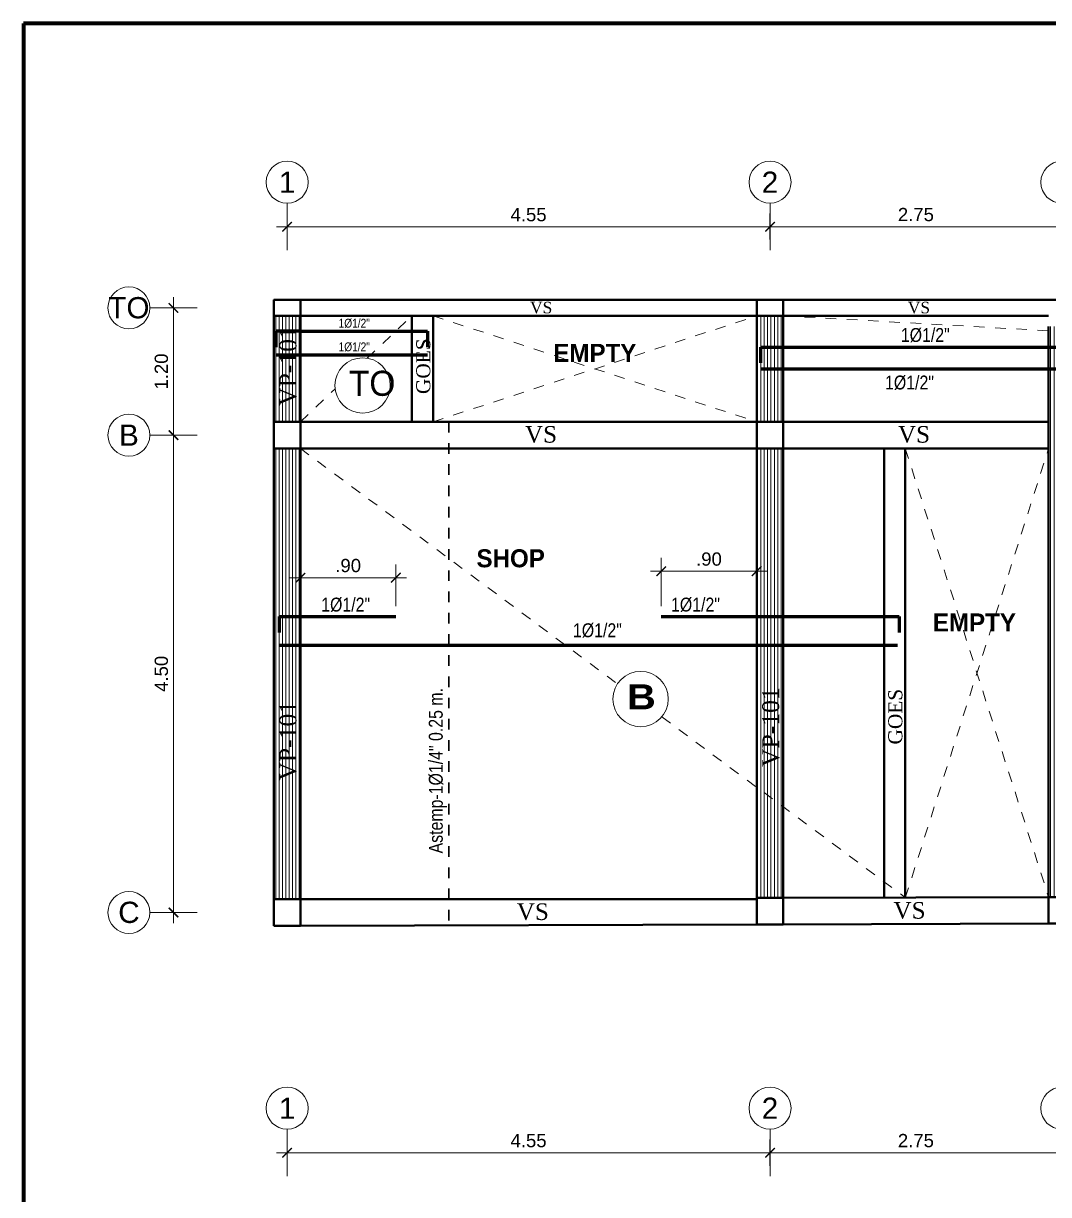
# Model space of a CAD drawing. Header units: millimetres. Extents: x 565 to 912, y 163 to 192.
# Drawn here: x 706.47 to 716.13, y 180.68 to 191.72 of the extents above; entities that cross this region are included whole.
import ezdxf

# ---------------------------------------------------------------- set-up
doc = ezdxf.new("R2010")
doc.units = ezdxf.units.MM
doc.header["$LTSCALE"] = 0.0125
doc.linetypes.add('DASHED2', pattern=[9.525, 6.35, -3.175])
for name, color, linetype, lineweight in [('ACERO', 150, 'Continuous', 60), ('COLUMNAS', 162, 'Continuous', 40), ('COTAS', 9, 'Continuous', 9), ('cotas_v', 130, 'Continuous', 20), ('MARKO', 186, 'Continuous', 80), ('proy', 254, 'Continuous', 0), ('PROYECCCIONES', 9, 'DASHED2', 9), ('PROYECCIONES', 7, 'DASHED2', 30), ('TEXTO', 6, 'Continuous', 15), ('VIGAS', 121, 'Continuous', 40)]:
    doc.layers.add(name, color=color, linetype=linetype, lineweight=lineweight)
doc.layers.add('DETALLES', color=1, linetype='Continuous')
doc.styles.add('ARIAL', font='arial.ttf')
doc.styles.add('NOMBRE-2', font='arial.ttf')
doc.styles.add('op', font='romab___.ttf')
doc.styles.add('TEXTO', font='stylu.ttf')
doc.dimstyles.new('PLANTA', dxfattribs={"dimtxt": 0.125, "dimasz": 0.09, "dimexe": 0.125, "dimexo": 0.1, "dimgap": 0.05, "dimtad": 1, "dimzin": 4, "dimdsep": 46, "dimtxsty": 'NOMBRE-2', "dimblk1": 'ARCHTICK', "dimblk2": 'ARCHTICK', "dimsah": 1, "dimcen": 0, "dimdle": 0.1, "dimclrd": 1, "dimclre": 1, "dimclrt": 256, "dimadec": 0, "dimazin": 0, "dimtfac": 1, "dimtmove": 1, "dimatfit": 3, "dimldrblk": 'ARCHTICK', "dimfxl": 0, "dimtolj": 1, "dimtzin": 0, "dimlwd": 0, "dimlwe": 0, "dimarcsym": 0})
pattern_1 = [(90, (21.27016, 2.200372), (-0.03175, 2e-18), [])]

# ---------------------------------------------------------------- blocks, each defined once
blk = doc.blocks.new('_ARCHTICK')
at = {"color": 0, "linetype": 'ByBlock', "const_width": 0.15}
blk.add_lwpolyline([(-0.5, -0.5), (0.5, 0.5)], dxfattribs=at)
blk = doc.blocks.new('*D347')
at = {"layer": 'COTAS', "color": 1, "lineweight": 0, "transparency": 16777216}
for p, q in [((707.885, 187.937), (707.885, 183.237)), ((708.007, 187.837), (707.76, 187.837)), ((707.785, 183.337), (707.76, 183.337))]:
    blk.add_line(p, q, dxfattribs=at)
at = {"layer": 'Defpoints', "color": 0, "transparency": 16777216}
for p in [(708.107, 187.837), (707.885, 183.337), (707.885, 183.337)]:
    blk.add_point(p, dxfattribs=at)
at = {"layer": 'COTAS', "color": 1, "lineweight": 0, "transparency": 16777216, "xscale": 0.09, "yscale": 0.09, "zscale": 0.09}
for p, rotation in [((707.885, 187.837), 90), ((707.885, 183.337), 270)]:
    blk.add_blockref('_ARCHTICK', p, dxfattribs=dict(at, rotation=rotation))
at = {"layer": 'COTAS', "transparency": 16777216, "insert": (707.771, 185.587), "char_height": 0.125, "attachment_point": 5, "rotation": 90, "style": 'NOMBRE-2'}
blk.add_mtext('\\A1;4.50', dxfattribs=at)
blk = doc.blocks.new('*D348')
at = {"layer": 'COTAS', "color": 1, "lineweight": 0, "transparency": 16777216}
for p, q in [((708.956, 189.68), (708.956, 189.927)), ((713.506, 189.68), (713.506, 189.927)), ((708.856, 189.802), (713.606, 189.802))]:
    blk.add_line(p, q, dxfattribs=at)
at = {"layer": 'Defpoints', "color": 0, "transparency": 16777216}
for p in [(713.506, 189.802), (708.956, 189.58), (713.506, 189.58)]:
    blk.add_point(p, dxfattribs=at)
at = {"layer": 'COTAS', "color": 1, "lineweight": 0, "transparency": 16777216, "xscale": 0.09, "yscale": 0.09, "zscale": 0.09, "rotation": 180}
blk.add_blockref('_ARCHTICK', (708.956, 189.802), dxfattribs=at)
at = {"layer": 'COTAS', "color": 1, "lineweight": 0, "transparency": 16777216, "xscale": 0.09, "yscale": 0.09, "zscale": 0.09}
blk.add_blockref('_ARCHTICK', (713.506, 189.802), dxfattribs=at)
at = {"layer": 'COTAS', "transparency": 16777216, "insert": (711.231, 189.915), "char_height": 0.125, "attachment_point": 5, "style": 'NOMBRE-2'}
blk.add_mtext('\\A1;4.55', dxfattribs=at)
blk = doc.blocks.new('*D349')
at = {"layer": 'COTAS', "color": 1, "lineweight": 0, "transparency": 16777216}
for p, q in [((707.885, 189.137), (707.885, 187.737)), ((708.007, 189.037), (707.76, 189.037)), ((708.007, 187.837), (707.76, 187.837))]:
    blk.add_line(p, q, dxfattribs=at)
at = {"layer": 'Defpoints', "color": 0, "transparency": 16777216}
for p in [(708.107, 189.037), (707.885, 187.837), (708.107, 187.837)]:
    blk.add_point(p, dxfattribs=at)
at = {"layer": 'COTAS', "color": 1, "lineweight": 0, "transparency": 16777216, "xscale": 0.09, "yscale": 0.09, "zscale": 0.09}
for p, rotation in [((707.885, 189.037), 90), ((707.885, 187.837), 270)]:
    blk.add_blockref('_ARCHTICK', p, dxfattribs=dict(at, rotation=rotation))
at = {"layer": 'COTAS', "transparency": 16777216, "insert": (707.771, 188.437), "char_height": 0.125, "attachment_point": 5, "rotation": 90, "style": 'NOMBRE-2'}
blk.add_mtext('\\A1;1.20', dxfattribs=at)
blk = doc.blocks.new('*D350')
at = {"layer": 'COTAS', "color": 1, "lineweight": 0, "transparency": 16777216}
for p, q in [((713.506, 189.68), (713.506, 189.927)), ((716.256, 189.902), (716.256, 189.927)), ((713.406, 189.802), (716.356, 189.802))]:
    blk.add_line(p, q, dxfattribs=at)
at = {"layer": 'Defpoints', "color": 0, "transparency": 16777216}
for p in [(716.256, 189.802), (716.256, 189.802), (713.506, 189.58)]:
    blk.add_point(p, dxfattribs=at)
at = {"layer": 'COTAS', "color": 1, "lineweight": 0, "transparency": 16777216, "xscale": 0.09, "yscale": 0.09, "zscale": 0.09, "rotation": 180}
blk.add_blockref('_ARCHTICK', (713.506, 189.802), dxfattribs=at)
at = {"layer": 'COTAS', "color": 1, "lineweight": 0, "transparency": 16777216, "xscale": 0.09, "yscale": 0.09, "zscale": 0.09}
blk.add_blockref('_ARCHTICK', (716.256, 189.802), dxfattribs=at)
at = {"layer": 'COTAS', "transparency": 16777216, "insert": (714.881, 189.916), "char_height": 0.125, "attachment_point": 5, "style": 'NOMBRE-2'}
blk.add_mtext('\\A1;2.75', dxfattribs=at)
blk = doc.blocks.new('*D283')
at = {"layer": 'COTAS', "color": 1, "lineweight": 0, "transparency": 16777216}
for p, q in [((713.506, 180.95), (713.506, 181.197)), ((716.256, 181.172), (716.256, 181.197)), ((713.406, 181.072), (716.356, 181.072))]:
    blk.add_line(p, q, dxfattribs=at)
at = {"layer": 'Defpoints', "color": 0, "transparency": 16777216}
for p in [(716.256, 181.072), (716.256, 181.072), (713.506, 180.85)]:
    blk.add_point(p, dxfattribs=at)
at = {"layer": 'COTAS', "color": 1, "lineweight": 0, "transparency": 16777216, "xscale": 0.09, "yscale": 0.09, "zscale": 0.09, "rotation": 180}
blk.add_blockref('_ARCHTICK', (713.506, 181.072), dxfattribs=at)
at = {"layer": 'COTAS', "color": 1, "lineweight": 0, "transparency": 16777216, "xscale": 0.09, "yscale": 0.09, "zscale": 0.09}
blk.add_blockref('_ARCHTICK', (716.256, 181.072), dxfattribs=at)
at = {"layer": 'COTAS', "transparency": 16777216, "insert": (714.881, 181.186), "char_height": 0.125, "attachment_point": 5, "style": 'NOMBRE-2'}
blk.add_mtext('\\A1;2.75', dxfattribs=at)
blk = doc.blocks.new('*D284')
at = {"layer": 'COTAS', "color": 1, "lineweight": 0, "transparency": 16777216}
for p, q in [((708.956, 180.95), (708.956, 181.197)), ((713.506, 180.95), (713.506, 181.197)), ((708.856, 181.072), (713.606, 181.072))]:
    blk.add_line(p, q, dxfattribs=at)
at = {"layer": 'Defpoints', "color": 0, "transparency": 16777216}
for p in [(713.506, 181.072), (708.956, 180.85), (713.506, 180.85)]:
    blk.add_point(p, dxfattribs=at)
at = {"layer": 'COTAS', "color": 1, "lineweight": 0, "transparency": 16777216, "xscale": 0.09, "yscale": 0.09, "zscale": 0.09, "rotation": 180}
blk.add_blockref('_ARCHTICK', (708.956, 181.072), dxfattribs=at)
at = {"layer": 'COTAS', "color": 1, "lineweight": 0, "transparency": 16777216, "xscale": 0.09, "yscale": 0.09, "zscale": 0.09}
blk.add_blockref('_ARCHTICK', (713.506, 181.072), dxfattribs=at)
at = {"layer": 'COTAS', "transparency": 16777216, "insert": (711.231, 181.186), "char_height": 0.125, "attachment_point": 5, "style": 'NOMBRE-2'}
blk.add_mtext('\\A1;4.55', dxfattribs=at)
blk = doc.blocks.new('*D291')
at = {"layer": 'cotas_v', "color": 1, "lineweight": 0, "transparency": 16777216}
for p, q in [((709.081, 186.226), (709.081, 186.618)), ((709.981, 186.226), (709.981, 186.618)), ((708.981, 186.493), (710.081, 186.493))]:
    blk.add_line(p, q, dxfattribs=at)
at = {"layer": 'Defpoints', "color": 0, "transparency": 16777216}
for p in [(709.981, 186.493), (709.081, 186.126), (709.981, 186.126)]:
    blk.add_point(p, dxfattribs=at)
at = {"layer": 'cotas_v', "color": 1, "lineweight": 0, "transparency": 16777216, "xscale": 0.09, "yscale": 0.09, "zscale": 0.09, "rotation": 180}
blk.add_blockref('_ARCHTICK', (709.081, 186.493), dxfattribs=at)
at = {"layer": 'cotas_v', "color": 1, "lineweight": 0, "transparency": 16777216, "xscale": 0.09, "yscale": 0.09, "zscale": 0.09}
blk.add_blockref('_ARCHTICK', (709.981, 186.493), dxfattribs=at)
at = {"layer": 'cotas_v', "transparency": 16777216, "insert": (709.531, 186.607), "char_height": 0.125, "attachment_point": 5, "style": 'NOMBRE-2'}
blk.add_mtext('\\A1;.90', dxfattribs=at)
blk = doc.blocks.new('*D292')
at = {"layer": 'cotas_v', "color": 1, "lineweight": 0, "transparency": 16777216}
for p, q in [((712.481, 186.226), (712.481, 186.679)), ((713.381, 186.226), (713.381, 186.679)), ((712.381, 186.554), (713.481, 186.554))]:
    blk.add_line(p, q, dxfattribs=at)
at = {"layer": 'Defpoints', "color": 0, "transparency": 16777216}
for p in [(713.381, 186.554), (712.481, 186.126), (713.381, 186.126)]:
    blk.add_point(p, dxfattribs=at)
at = {"layer": 'cotas_v', "color": 1, "lineweight": 0, "transparency": 16777216, "xscale": 0.09, "yscale": 0.09, "zscale": 0.09, "rotation": 180}
blk.add_blockref('_ARCHTICK', (712.481, 186.554), dxfattribs=at)
at = {"layer": 'cotas_v', "color": 1, "lineweight": 0, "transparency": 16777216, "xscale": 0.09, "yscale": 0.09, "zscale": 0.09}
blk.add_blockref('_ARCHTICK', (713.381, 186.554), dxfattribs=at)
at = {"layer": 'cotas_v', "transparency": 16777216, "insert": (712.931, 186.668), "char_height": 0.125, "attachment_point": 5, "style": 'NOMBRE-2'}
blk.add_mtext('\\A1;.90', dxfattribs=at)

msp = doc.modelspace()

# ---------------------------------------------------------------- hatches: boundary and pattern name
at = {"layer": 'proy'}
h = msp.add_hatch(dxfattribs=at)
h.set_pattern_fill('LINE', color=256, scale=0.01, angle=90, style=0)
h.set_pattern_definition(pattern_1)
h.paths.add_polyline_path([(709.08115, 188.96213), (708.83115, 188.96213), (708.83115, 187.96213), (709.08115, 187.96213)])
h = msp.add_hatch(dxfattribs=at)
h.set_pattern_fill('LINE', color=256, scale=0.01, angle=90, style=0)
h.set_pattern_definition(pattern_1)
h.paths.add_polyline_path([(709.08115, 187.71213), (708.83115, 187.71213), (708.83115, 183.46213), (709.08115, 183.46213)])
h.paths.add_polyline_path([(713.63115, 188.96213), (713.38115, 188.96213), (713.38115, 187.96213), (713.63115, 187.96213)])
h.paths.add_polyline_path([(716.38115, 188.86213), (716.13115, 188.86213), (716.13115, 183.48196), (716.38115, 183.48196)])
h.paths.add_polyline_path([(713.63115, 187.71213), (713.38115, 187.71213), (713.38115, 183.47449), (713.63115, 183.47449)])

# ---------------------------------------------------------------- linework, layer by layer
at = {"layer": 'ACERO'}
for p, q in [((709.08115, 188.81783), (708.84816, 188.81783)), ((708.84816, 188.81783), (708.84816, 188.66783)), ((709.08115, 188.81783), (710.13115, 188.81783)), ((710.13115, 188.81783), (710.27795, 188.81783)), ((710.27795, 188.81783), (710.27795, 188.66783)), ((708.84816, 188.59493), (710.27795, 188.59493)), ((713.42016, 188.51747), (713.42016, 188.66747)), ((713.42016, 188.66747), (716.38115, 188.66747)), ((713.42016, 188.46213), (721.13115, 188.46213)), ((708.87991, 186.12605), (709.98115, 186.12605)), ((708.87991, 186.12605), (708.87991, 185.97605)), ((712.48115, 186.12605), (714.52485, 186.12605)), ((714.52485, 186.12605), (714.72261, 186.12605)), ((714.72261, 186.12605), (714.72261, 185.97605)), ((708.87991, 185.85584), (714.70755, 185.85584))]:
    msp.add_line(p, q, dxfattribs=at)
at = {"layer": 'COLUMNAS'}
for points in [[(708.83115, 188.96213), (709.08115, 188.96213), (709.08115, 189.11213), (708.83115, 189.11213)], [(713.38115, 188.96213), (713.63115, 188.96213), (713.63115, 189.11213), (713.38115, 189.11213)], [(708.83115, 187.71213), (709.08115, 187.71213), (709.08115, 187.96213), (708.83115, 187.96213)], [(713.38115, 187.71213), (713.63115, 187.71213), (713.63115, 187.96213), (713.38115, 187.96213)], [(708.83115, 183.21213), (709.08115, 183.21213), (709.08115, 183.46213), (708.83115, 183.46213)], [(713.38115, 183.22449), (713.63115, 183.22449), (713.63115, 183.47449), (713.38115, 183.47449)], [(716.13115, 183.23196), (716.38115, 183.23196), (716.38115, 183.48196), (716.13115, 183.48196)]]:
    msp.add_lwpolyline(points, close=True, dxfattribs=at)
at = {"layer": 'cotas_v'}
for centre in [(709.66687, 188.30533), (712.28664, 185.34955)]:
    msp.add_circle(centre, 0.2609, dxfattribs=at)
at = {"layer": 'MARKO'}
msp.add_lwpolyline([(706.47097, 191.71852), (706.47097, 163.21852), (770.06423, 163.21852), (770.06423, 191.71852)], close=True, dxfattribs=at)
at = {"layer": 'PROYECCCIONES'}
for p, q in [((709.71143, 188.5624), (710.13115, 188.96213)), ((710.33115, 188.96213), (713.38115, 187.96213)), ((710.33115, 187.96213), (713.38115, 188.96213)), ((713.63115, 188.96213), (723.27452, 188.41805)), ((709.08115, 187.96213), (709.40794, 188.27335)), ((709.08115, 187.71213), (712.06865, 185.49289)), ((714.78115, 183.47449), (716.13115, 187.71213)), ((714.78115, 187.71213), (716.13115, 183.48196)), ((712.48684, 185.18224), (714.78115, 183.47793))]:
    msp.add_line(p, q, dxfattribs=at)
at = {"layer": 'PROYECCIONES'}
msp.add_line((710.47912, 187.96213), (710.47912, 183.22104), dxfattribs=at)
at = {"layer": 'TEXTO'}
for p, q in [((708.95615, 189.5799), (708.95615, 190.0237)), ((713.50615, 189.5799), (713.50615, 190.0237)), ((708.10668, 189.03713), (707.66288, 189.03713)), ((708.10668, 187.83713), (707.66288, 187.83713)), ((708.10668, 183.33713), (707.66288, 183.33713)), ((708.95615, 180.85017), (708.95615, 181.29397)), ((713.50615, 180.85017), (713.50615, 181.29397))]:
    msp.add_line(p, q, dxfattribs=at)
for centre in [(708.95615, 190.22162), (713.50615, 190.22162), (716.25615, 190.22162), (707.46496, 189.03713), (707.46496, 187.83713), (707.46496, 183.33713), (708.95615, 181.49189), (713.50615, 181.49189), (716.25615, 181.49189)]:
    msp.add_circle(centre, 0.19792, dxfattribs=at)
at = {"layer": 'VIGAS'}
for p, q in [((708.83115, 189.11213), (729.88115, 189.11213)), ((708.83115, 188.96213), (708.83115, 187.96213)), ((709.08115, 187.96213), (709.08115, 188.96213)), ((709.08115, 188.96213), (713.38115, 188.96213)), ((710.13115, 188.96213), (710.13115, 187.96213)), ((710.33115, 188.96213), (710.33115, 187.96213)), ((710.33115, 188.96213), (710.33115, 187.96213)), ((713.38115, 188.96213), (713.38115, 187.96213)), ((713.63115, 188.96213), (713.63115, 187.96213)), ((713.63115, 188.96213), (716.13115, 188.96213)), ((716.13115, 183.48196), (716.13115, 188.86213)), ((709.08115, 187.96213), (713.38115, 187.96213)), ((713.63115, 187.96213), (716.13115, 187.96213)), ((708.83115, 183.46213), (708.83115, 187.71213)), ((709.08115, 187.71213), (709.08115, 183.46213)), ((709.08115, 187.71213), (713.38115, 187.71213)), ((713.38115, 187.71213), (713.38115, 183.47449)), ((713.63115, 187.71213), (713.63115, 183.47449)), ((713.63115, 187.71213), (716.13115, 187.71213)), ((714.58115, 187.71213), (714.58115, 183.47449)), ((714.78115, 187.71213), (714.78115, 183.47449)), ((709.08115, 183.46213), (713.38115, 183.46213)), ((713.63115, 183.47449), (716.13115, 183.48196)), ((709.08115, 183.21281), (713.38115, 183.22449)), ((713.63115, 183.22517), (716.13115, 183.23196))]:
    msp.add_line(p, q, dxfattribs=at)

# ---------------------------------------------------------------- texts
at = {"layer": 'cotas_v', "style": 'NOMBRE-2'}
for s, insert, char_height, attachment_point in [('{\\fArial Narrow|b0|i0|c0|p34;1%%c1/2"}', (709.588, 188.89093), 0.0834537, 5), ('{\\fArial Narrow|b0|i0|c0|p34;1%%c1/2"}', (714.96963, 188.77872), 0.13068, 5), ('{\\fArial Narrow|b0|i0|c0|p34;1%%c1/2"}', (709.588, 188.66803), 0.0834537, 5), ('{\\fTOrial Black|b0|i0|c0|p34;TO}', (709.53755, 188.44401), 0.2363167, 1), ('{\\fArial Narrow|b0|i0|c0|p34;1%%c1/2"}', (714.82053, 188.3309), 0.13068, 5), ('{\\fArial Narrow|b0|i0|c0|p34;1%%c1/2"}', (709.50761, 186.2373), 0.13068, 5), ('{\\fArial Narrow|b0|i0|c0|p34;1%%c1/2"}', (712.80394, 186.2373), 0.13068, 5), ('{\\fArial Narrow|b0|i0|c0|p34;1%%c1/2"}', (711.87973, 185.99524), 0.13068, 5), ('{\\fArial Black|b0|i0|c0|p34;B}', (712.15733, 185.48823), 0.2363167, 1)]:
    msp.add_mtext(s, dxfattribs=dict(at, insert=insert, char_height=char_height, attachment_point=attachment_point))
at = {"layer": 'cotas_v', "insert": (710.37629, 184.67352), "char_height": 0.13068, "attachment_point": 5, "rotation": 90, "style": 'NOMBRE-2'}
msp.add_mtext('{\\fArial Narrow|b0|i0|c0|p34;Astemp-1%%c1/4" 0.25 m.}', dxfattribs=at)
at = {"layer": 'DETALLES', "attachment_point": 1, "style": 'TEXTO'}
for insert, char_height in [((711.24483, 189.09422), 0.1087058), ((714.80457, 189.09422), 0.1087058), ((711.19734, 187.92299), 0.1565363), ((714.71211, 187.92299), 0.1565363), ((711.11995, 183.42299), 0.1565363), ((714.66995, 183.43536), 0.1565363)]:
    msp.add_mtext('{\\fRomantic|b0|i0|c2|p2;VS}', dxfattribs=dict(at, insert=insert, char_height=char_height))
at = {"layer": 'DETALLES', "attachment_point": 1, "rotation": 90, "style": 'TEXTO'}
for s, insert, char_height in [('{\\fRomantic|b0|i0|c2|p2;VP-101}', (708.88315, 188.11311), 0.1598614), ('{\\fRomantic|b0|i0|c2|p2;GOES}', (710.17205, 188.22454), 0.1330559), ('{\\fRomantic|b0|i0|c2|p2;VP-101}', (713.43315, 184.70885), 0.1598614), ('{\\fRomantic|b0|i0|c2|p2;GOES}', (714.62016, 184.92077), 0.1330559), ('{\\fRomantic|b0|i0|c2|p2;VP-101}', (708.88315, 184.5805), 0.1598614)]:
    msp.add_mtext(s, dxfattribs=dict(at, insert=insert, char_height=char_height))
at = {"layer": 'proy', "style": 'op'}
for s, p in [('EMPTY', (711.46396, 188.52777)), ('SHOP ', (710.74008, 186.59131)), ('EMPTY', (715.04065, 185.98627))]:
    msp.add_text(s, height=0.17, dxfattribs=at).set_placement(p)
at = {"layer": 'TEXTO', "char_height": 0.2, "attachment_point": 5, "style": 'ARIAL'}
for s, insert in [('1', (708.95615, 190.22162)), ('2', (713.50615, 190.22162)), ('TO', (707.46496, 189.03713)), ('B', (707.46496, 187.83713)), ('C', (707.46496, 183.33713)), ('1', (708.95615, 181.49189)), ('2', (713.50615, 181.49189))]:
    msp.add_mtext(s, dxfattribs=dict(at, insert=insert))

# ---------------------------------------------------------------- dimensions: what is measured, and where the dimension line sits
at = {"layer": 'COTAS'}
for base, p1, p2, picture, middle in [((713.50615, 189.8018), (708.95615, 189.5799), (713.50615, 189.5799), '*D348', (711.23115, 189.91537)), ((716.25615, 189.8018), (713.50615, 189.5799), (716.25615, 189.8018), '*D350', (714.88115, 189.91563)), ((713.50615, 181.07207), (708.95615, 180.85017), (713.50615, 180.85017), '*D284', (711.23115, 181.18564)), ((716.25615, 181.07207), (713.50615, 180.85017), (716.25615, 181.07207), '*D283', (714.88115, 181.18589))]:
    dim = msp.add_linear_dim(base=base, p1=p1, p2=p2, dimstyle='PLANTA', dxfattribs=at)
    dim.commit()
    dim.dimension.update_dxf_attribs({"geometry": picture, "text_midpoint": middle})
for base, p1, p2, picture, middle in [((707.88478, 187.83713), (708.10668, 189.03713), (708.10668, 187.83713), '*D349', (707.77096, 188.43713)), ((707.88478, 183.33713), (708.10668, 187.83713), (707.88478, 183.33713), '*D347', (707.77096, 185.58713))]:
    dim = msp.add_linear_dim(base=base, p1=p1, p2=p2, angle=90, dimstyle='PLANTA', dxfattribs=at)
    dim.commit()
    dim.dimension.update_dxf_attribs({"geometry": picture, "text_midpoint": middle})
at = {"layer": 'cotas_v'}
for base, p1, p2, picture, middle in [((713.38115, 186.55368), (712.48115, 186.12605), (713.38115, 186.12605), '*D292', (712.93115, 186.6675)), ((709.98115, 186.4934), (709.08115, 186.12605), (709.98115, 186.12605), '*D291', (709.53115, 186.60722))]:
    dim = msp.add_linear_dim(base=base, p1=p1, p2=p2, dimstyle='PLANTA', dxfattribs=at)
    dim.commit()
    dim.dimension.update_dxf_attribs({"geometry": picture, "text_midpoint": middle})

doc.saveas('drawing.dxf')
